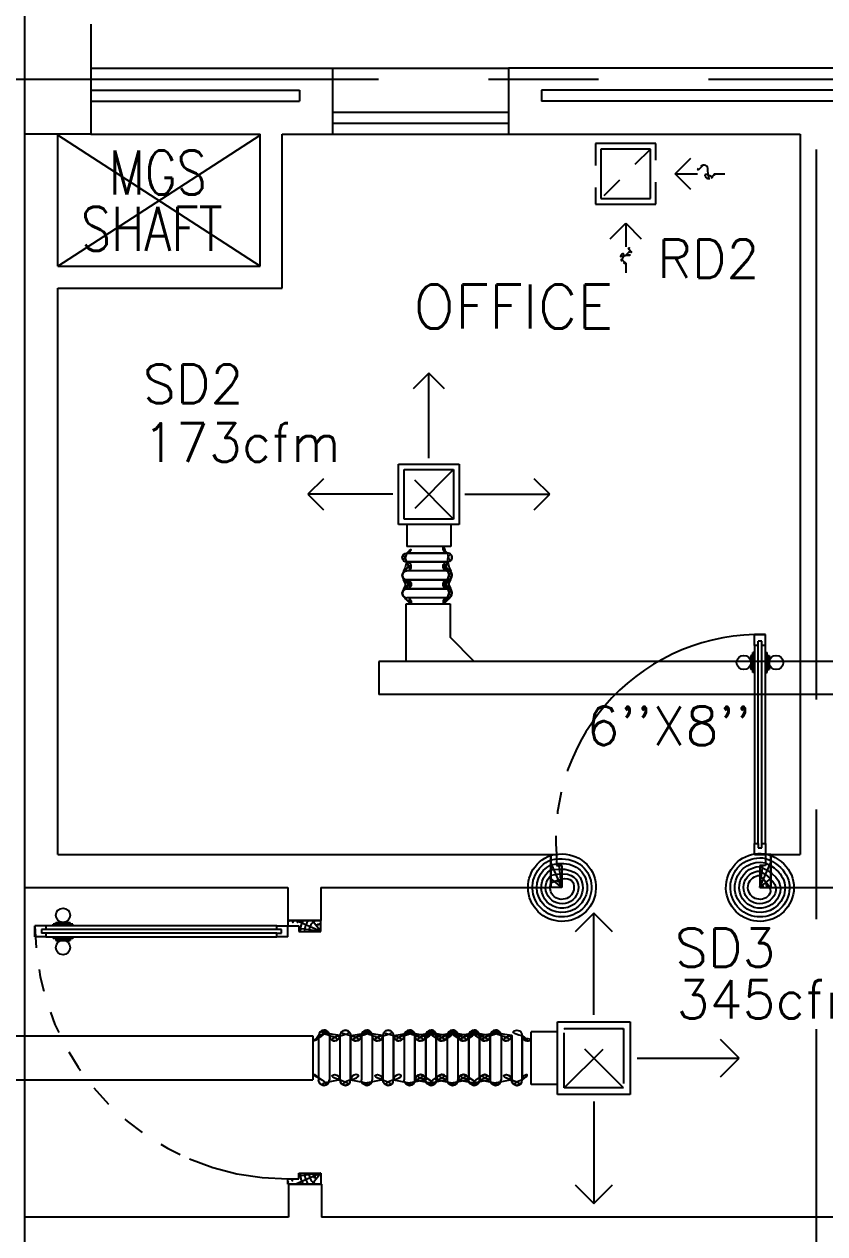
# Model space of a CAD drawing. Extents: x 417866230.2 to 417866327.8, y 43498045.5 to 43498135.4.
# Drawn here: x 417866283.83 to 417866287.47, y 43498116.67 to 43498122.17 of the extents above; entities that cross this region are included whole.
import ezdxf
from ezdxf.enums import TextEntityAlignment as Align

# ---------------------------------------------------------------- set-up
doc = ezdxf.new("R2010")
doc.units = 0
doc.header["$MEASUREMENT"] = 0
doc.linetypes.add('CENTERX2', pattern=[4, 2.5, -0.5, 0.5, -0.5])
doc.linetypes.add('HIDDEN', pattern=[0.375, 0.25, -0.125])
doc.layers.get('0').update_dxf_attribs({"linetype": 'CONTINUOUS'})
for name, color, linetype in [('AXES', 11, 'CENTERX2'), ('COL', 9, 'CONTINUOUS'), ('DOOR', 9, 'CONTINUOUS'), ('DUCT', 6, 'CONTINUOUS'), ('HAT', 12, 'CONTINUOUS'), ('INSUL', 9, 'CONTINUOUS'), ('M-AC-FLEX', 3, 'CONTINUOUS'), ('M-EGU.', 2, 'CONTINUOUS'), ('RM-NAME', 9, 'CONTINUOUS'), ('SCD', 2, 'CONTINUOUS'), ('SHAFT', 9, 'CONTINUOUS'), ('WALL', 4, 'CONTINUOUS'), ('WIN', 9, 'CONTINUOUS')]:
    doc.layers.add(name, color=color, linetype=linetype)
doc.styles.add('ROMANS', font='ROMANS.shx', dxfattribs={"width": 0.6})

# ---------------------------------------------------------------- blocks, each defined once
blk = doc.blocks.new('RM1')
at = {"layer": 'RM-NAME', "style": 'ROMANS'}
for tag, p in [('ROOMNAME1', (0, 323.8)), ('ROOMNAME2', (0, 0))]:
    blk.add_attdef(tag, text='', height=200, dxfattribs=at).set_placement(p, align=Align.MIDDLE)
blk = doc.blocks.new('A$C24ED45A6')
at = {"layer": 'DOOR', "color": 0, "linetype": 'ByBlock'}
for p, q in [((925, 1100), (925, 1150)), ((925, 1150), (975, 1150)), ((975, 1150), (925, 1150)), ((942, 1100), (925, 1100)), ((942, 1100), (942, 1120)), ((958, 1120), (942, 1120)), ((958, 1100), (958, 1120)), ((975, 1100), (958, 1100)), ((975, 1100), (975, 1150)), ((908.8, 1055), (908.8, 990.2)), ((917.8, 1055), (908.8, 1055)), ((917.8, 977.6), (917.8, 1067.6)), ((925, 1067.6), (917.8, 1067.6)), ((917.8, 1055), (917.8, 990.2)), ((975, 1067.6), (982.2, 1067.6)), ((982.2, 977.6), (982.2, 1067.6)), ((982.2, 1055), (982.2, 990.2)), ((982.2, 1055), (991.2, 1055)), ((991.2, 1055), (991.2, 990.2)), ((917.8, 990.2), (908.8, 990.2)), ((982.2, 990.2), (991.2, 990.2)), ((925, 977.6), (917.8, 977.6)), ((975, 977.6), (982.2, 977.6)), ((925, 150), (925, 200)), ((925, 200), (942, 200)), ((942, 200), (942, 180)), ((942, 180), (958, 180)), ((958, 180), (958, 200)), ((958, 200), (975, 200)), ((975, 200), (975, 150)), ((0, 0), (0, 150)), ((0, 150), (25, 150)), ((25, 150), (25, 100)), ((925, 150), (975, 150)), ((1000, 150), (975, 150)), ((975, 150), (975, 100)), ((1000, 150), (1000, 0)), ((25, 100), (50, 100)), ((50, 100), (50, 0)), ((975, 100), (950, 100)), ((950, 100), (950, 0)), ((50, 0), (0, 0)), ((950, 0), (1000, 0))]:
    blk.add_line(p, q, dxfattribs=at)
at = {"layer": 'DOOR', "linetype": 'ByBlock'}
for p, q in [((925, 1100), (925, 200)), ((942, 200), (942, 1100)), ((958, 200), (958, 1100)), ((975, 200), (975, 1100))]:
    blk.add_line(p, q, dxfattribs=at)
at = {"layer": 'DOOR', "color": 9, "linetype": 'ByBlock'}
for p, q in [((50, 0), (0, 113.7)), ((950, 0), (1000, 113.7)), ((50, 0), (36.6, 100)), ((950, 0), (963.4, 100)), ((50, 0), (0, 40.1)), ((950, 0), (1000, 40.1))]:
    blk.add_line(p, q, dxfattribs=at)
at = {"layer": 'DOOR', "color": 0, "linetype": 'ByBlock'}
for centre in [(876.5, 1022.6), (1023.5, 1022.6)]:
    blk.add_circle(centre, 32.4, dxfattribs=at)
at = {"layer": 'DOOR', "linetype": 'HIDDEN', "ltscale": 0.5}
blk.add_arc((950, 222.5), 927.8, 88.456, 184.4816, dxfattribs=at)
at = {"layer": 'DOOR', "color": 9, "linetype": 'ByBlock'}
for centre, radius, start, end in [((50, 0), 154.4, 103.7142, 108.8947), ((50, 0), 134.4, 100.72, 111.8402), ((50, 0), 114.4, 102.6226, 115.9162), ((950, 0), 134.4, 68.1598, 79.28), ((950, 0), 114.4, 64.0838, 77.3774), ((950, 0), 154.4, 71.1053, 76.2858), ((50, 0), 94.4, 90, 121.9818), ((50, 0), 74.4, 90, 132.2236), ((950, 0), 94.4, 58.0182, 90), ((950, 0), 74.4, 47.7764, 90), ((50, 0), 54.4, 90, 156.7926), ((50, 0), 34.4, 90, 180), ((50, 0), 14.4, 90, 180), ((950, 0), 54.4, 23.2074, 90), ((950, 0), 34.4, 0, 90), ((950, 0), 14.4, 0, 90)]:
    blk.add_arc(centre, radius, start, end, dxfattribs=at)
at = {"layer": 'WALL'}
blk.add_line((1000, 0), (1000, 150), dxfattribs=at)
blk = doc.blocks.new('DOOR100')
at = {"layer": 'DOOR', "color": 7, "linetype": 'ByBlock'}
for p, q in [((-75, 1250), (-75, 1300)), ((-75, 1300), (-25, 1300)), ((-25, 1300), (-75, 1300)), ((-58, 1250), (-58, 1270)), ((-42, 1270), (-58, 1270)), ((-42, 1250), (-42, 1270)), ((-25, 1250), (-25, 1300)), ((-82.2, 1127.6), (-82.2, 1217.6)), ((-75, 1217.6), (-82.2, 1217.6)), ((-58, 1250), (-75, 1250)), ((-25, 1250), (-42, 1250)), ((-25, 1217.6), (-17.8, 1217.6)), ((-17.8, 1127.6), (-17.8, 1217.6)), ((-91.2, 1205), (-91.2, 1140.2)), ((-82.2, 1205), (-91.2, 1205)), ((-82.2, 1205), (-82.2, 1140.2)), ((-17.8, 1205), (-17.8, 1140.2)), ((-17.8, 1205), (-8.8, 1205)), ((-8.8, 1205), (-8.8, 1140.2)), ((-82.2, 1140.2), (-91.2, 1140.2)), ((-75, 1127.6), (-82.2, 1127.6)), ((-25, 1127.6), (-17.8, 1127.6)), ((-17.8, 1140.2), (-8.8, 1140.2)), ((-75, 200), (-58, 200)), ((-75, 150), (-75, 200)), ((-58, 200), (-58, 180)), ((-58, 180), (-42, 180)), ((-42, 200), (-25, 200)), ((-42, 180), (-42, 200)), ((-25, 200), (-25, 150)), ((-1200, 0), (-1200, 150)), ((-1200, 150), (-1175, 150)), ((-1200, 150), (-1200, 0)), ((-1150, 0), (-1200, 113.7)), ((-1175, 150), (-1175, 100)), ((-75, 150), (-25, 150)), ((-50, 0), (0, 113.7)), ((0, 150), (-25, 150)), ((-25, 150), (-25, 100)), ((0, 0), (0, 150)), ((0, 150), (0, 0)), ((-1175, 100), (-1150, 100)), ((-1150, 0), (-1163.4, 100)), ((-1150, 100), (-1150, 0)), ((-50, 100), (-50, 0)), ((-50, 0), (-36.6, 100)), ((-25, 100), (-50, 100)), ((-1150, 0), (-1200, 40.1)), ((-1150, 0), (-1200, 0)), ((-50, 0), (0, 40.1)), ((-50, 0), (0, 0))]:
    blk.add_line(p, q, dxfattribs=at)
at = {"layer": 'DOOR', "linetype": 'ByBlock'}
for p, q in [((-75, 1250), (-75, 200)), ((-58, 200), (-58, 1250)), ((-42, 200), (-42, 1250)), ((-25, 200), (-25, 1250))]:
    blk.add_line(p, q, dxfattribs=at)
at = {"layer": 'DOOR', "color": 7, "linetype": 'ByBlock'}
for centre in [(-123.5, 1172.6), (23.5, 1172.6)]:
    blk.add_circle(centre, 32.4, dxfattribs=at)
at = {"layer": 'DOOR', "linetype": 'HIDDEN', "ltscale": 0.5}
blk.add_arc((-25, 150), 1150, 90, 180, dxfattribs=at)
at = {"layer": 'DOOR', "color": 7, "linetype": 'ByBlock'}
for centre, radius, start, end in [((-1150, 0), 154.4, 103.7142, 108.8947), ((-1150, 0), 134.4, 100.72, 111.8402), ((-50, 0), 134.4, 68.1598, 79.28), ((-50, 0), 114.4, 64.0838, 77.3774), ((-50, 0), 154.4, 71.1053, 76.2858), ((-1150, 0), 94.4, 90, 121.9818), ((-1150, 0), 74.4, 90, 132.2236), ((-50, 0), 94.4, 58.0182, 90), ((-50, 0), 74.4, 47.7764, 90), ((-1150, 0), 54.4, 90, 156.7926), ((-1150, 0), 34.4, 90, 180), ((-1150, 0), 14.4, 90, 180), ((-50, 0), 54.4, 23.2074, 90), ((-50, 0), 34.4, 0, 90), ((-50, 0), 14.4, 0, 90)]:
    blk.add_arc(centre, radius, start, end, dxfattribs=at)
blk = doc.blocks.new('9RCD')
at = {"color": 2}
blk.add_line((0, 407), (0, 450), dxfattribs=at)
at = {"layer": 'M-EGU.'}
for p, q in [((0, 225), (0, 331.9)), ((0, 225), (-70.7, 295.7)), ((70.7, 295.7), (0, 225)), ((112.5, 112.5), (-112.5, 112.5)), ((-112.5, 112.5), (-112.5, -112.5)), ((112.5, -112.5), (112.5, 112.5)), ((-295.7, 70.7), (-225, 0)), ((-225, 0), (-326.1, 0)), ((-225, 0), (-295.7, -70.7)), ((-112.5, -112.5), (112.5, -112.5))]:
    blk.add_line(p, q, dxfattribs=at)
at = {"layer": 'M-EGU.', "linetype": 'HIDDEN'}
for p, q in [((137.5, 137.5), (-137.5, 137.5)), ((-137.5, 137.5), (-137.5, -137.5)), ((-112.5, -112.5), (112.5, 112.5)), ((137.5, -137.5), (137.5, 137.5)), ((-137.5, -137.5), (137.5, -137.5))]:
    blk.add_line(p, q, dxfattribs=at)
at = {"layer": 'M-EGU.', "color": 2}
blk.add_line((-405.7, 0), (-450, 0), dxfattribs=at)
blk.add_lwpolyline([(0, 407, -0.187862), (18.4, 395.6, -0.202645), (23.4, 376.1, -0.616915), (-1.7, 368, 0.668708), (-25.3, 358.4, 0.194285), (-18.2, 340.4, 0.186051), (0, 331.9)], format="xyb", dxfattribs=at)
at = {"layer": 'M-EGU.'}
blk.add_lwpolyline([(-405.7, 0, -0.1324), (-394.5, 16.1, -0.15664), (-379.1, 22.4, -0.736612), (-366.5, -9, 0.774232), (-352.6, -39.4, 0.203349), (-331.5, -25.7, 0.193808), (-326.1, 0)], format="xyb", dxfattribs=at)

msp = doc.modelspace()

# ---------------------------------------------------------------- hatches: boundary and pattern name
at = {"layer": 'HAT'}
h = msp.add_hatch(dxfattribs=at)
h.set_pattern_fill('ANSI31', color=256, scale=300, style=0)
h.set_pattern_definition([(45, (0, 0), (-26.5165042945, 26.5165042945), [])])
h.paths.add_polyline_path([(417866284.1369, 43498122.1721), (417866283.8369, 43498122.1721), (417866283.8369, 43498121.9221), (417866284.1369, 43498121.9221)])
h.paths.add_polyline_path([(417866284.1369, 43498121.9221), (417866283.8369, 43498121.9221), (417866283.8369, 43498121.6721), (417866284.1369, 43498121.6721)])

# ---------------------------------------------------------------- linework, layer by layer
at = {"layer": 'AXES'}
for p, q in [((417866283.8369, 43498056.2378), (417866283.8369, 43498134.3653)), ((417866230.9454, 43498121.9221), (417866300.0369, 43498121.9221)), ((417866287.4369, 43498063.1021), (417866287.4369, 43498121.9221))]:
    msp.add_line(p, q, dxfattribs=at)
at = {"layer": 'COL'}
for p, q in [((417866283.8369, 43498121.6721), (417866283.8369, 43498122.1721)), ((417866284.1369, 43498122.1721), (417866284.1369, 43498121.6721)), ((417866284.1369, 43498121.6721), (417866283.8369, 43498121.6721))]:
    msp.add_line(p, q, dxfattribs=at)
at = {"layer": 'DUCT'}
for p, q in [((417866285.5708, 43498119.5363), (417866285.7708, 43498119.5363)), ((417866285.5708, 43498119.2743), (417866285.5708, 43498119.5363)), ((417866285.7708, 43498119.5363), (417866285.7708, 43498119.3842)), ((417866285.8807, 43498119.2743), (417866285.7708, 43498119.3842)), ((417866288.8001, 43498119.2743), (417866285.4466, 43498119.2743)), ((417866285.4466, 43498119.2743), (417866285.4466, 43498119.1243)), ((417866288.8001, 43498119.1243), (417866285.4466, 43498119.1243)), ((417866279.9998, 43498117.5721), (417866285.1472, 43498117.5721)), ((417866285.1472, 43498117.5721), (417866285.1472, 43498117.3721)), ((417866279.9998, 43498117.3721), (417866285.1472, 43498117.3721))]:
    msp.add_line(p, q, dxfattribs=at)
at = {"layer": 'INSUL'}
for p, q in [((417866284.1369, 43498121.8721), (417866285.0869, 43498121.8721)), ((417866285.0869, 43498121.8721), (417866285.0869, 43498121.8221)), ((417866288.7369, 43498121.8721), (417866286.1869, 43498121.8721)), ((417866286.1869, 43498121.8721), (417866286.1869, 43498121.8221)), ((417866284.1369, 43498121.8221), (417866285.0869, 43498121.8221)), ((417866288.7369, 43498121.8221), (417866286.1869, 43498121.8221))]:
    msp.add_line(p, q, dxfattribs=at)
at = {"layer": 'M-AC-FLEX', "color": 11}
for p, q in [((417866285.5737, 43498119.7672), (417866285.7588, 43498119.7672)), ((417866285.5737, 43498119.7672), (417866285.7588, 43498119.7672)), ((417866285.7591, 43498119.7672), (417866285.574, 43498119.7672)), ((417866285.7591, 43498119.7672), (417866285.574, 43498119.7672)), ((417866285.5737, 43498119.7271), (417866285.7588, 43498119.7271)), ((417866285.5737, 43498119.7271), (417866285.7588, 43498119.7271)), ((417866285.7591, 43498119.7271), (417866285.574, 43498119.7271)), ((417866285.7591, 43498119.7271), (417866285.574, 43498119.7271)), ((417866285.5737, 43498119.6457), (417866285.7588, 43498119.6457)), ((417866285.5737, 43498119.6457), (417866285.7588, 43498119.6457)), ((417866285.7591, 43498119.6864), (417866285.574, 43498119.6864)), ((417866285.7591, 43498119.6864), (417866285.574, 43498119.6864)), ((417866285.7591, 43498119.6864), (417866285.574, 43498119.6864)), ((417866285.7591, 43498119.6864), (417866285.574, 43498119.6864)), ((417866285.7591, 43498119.6457), (417866285.574, 43498119.6457)), ((417866285.7591, 43498119.6457), (417866285.574, 43498119.6457)), ((417866285.7591, 43498119.6457), (417866285.574, 43498119.6457)), ((417866285.7591, 43498119.6457), (417866285.574, 43498119.6457)), ((417866285.7591, 43498119.6457), (417866285.574, 43498119.6457)), ((417866285.7591, 43498119.6457), (417866285.574, 43498119.6457)), ((417866285.5737, 43498119.6049), (417866285.7588, 43498119.6049)), ((417866285.5737, 43498119.6049), (417866285.7588, 43498119.6049)), ((417866285.7591, 43498119.6049), (417866285.574, 43498119.6049)), ((417866285.7591, 43498119.6049), (417866285.574, 43498119.6049)), ((417866285.7591, 43498119.6049), (417866285.574, 43498119.6049)), ((417866285.7591, 43498119.6049), (417866285.574, 43498119.6049)), ((417866285.7591, 43498119.6049), (417866285.574, 43498119.6049)), ((417866285.7591, 43498119.6049), (417866285.574, 43498119.6049)), ((417866285.7591, 43498119.5642), (417866285.574, 43498119.5642)), ((417866285.7591, 43498119.5642), (417866285.574, 43498119.5642)), ((417866285.7591, 43498119.5642), (417866285.574, 43498119.5642)), ((417866285.7591, 43498119.5642), (417866285.574, 43498119.5642)), ((417866285.173, 43498117.5736), (417866285.173, 43498117.3715)), ((417866285.173, 43498117.5736), (417866285.173, 43498117.3715)), ((417866285.2219, 43498117.5736), (417866285.2219, 43498117.3715)), ((417866285.2219, 43498117.5736), (417866285.2219, 43498117.3715)), ((417866285.2708, 43498117.371), (417866285.2708, 43498117.5731)), ((417866285.3188, 43498117.5736), (417866285.3188, 43498117.3715)), ((417866285.3188, 43498117.5736), (417866285.3188, 43498117.3715)), ((417866285.3188, 43498117.371), (417866285.3188, 43498117.5731)), ((417866285.3188, 43498117.371), (417866285.3188, 43498117.5731)), ((417866285.3677, 43498117.5736), (417866285.3677, 43498117.3715)), ((417866285.3677, 43498117.5736), (417866285.3677, 43498117.3715)), ((417866285.4165, 43498117.5736), (417866285.4165, 43498117.3715)), ((417866285.4165, 43498117.5736), (417866285.4165, 43498117.3715)), ((417866285.4654, 43498117.5736), (417866285.4654, 43498117.3715)), ((417866285.4654, 43498117.5736), (417866285.4654, 43498117.3715)), ((417866285.4654, 43498117.371), (417866285.4654, 43498117.5731)), ((417866285.4654, 43498117.371), (417866285.4654, 43498117.5731)), ((417866285.5134, 43498117.371), (417866285.5134, 43498117.5731)), ((417866285.5134, 43498117.371), (417866285.5134, 43498117.5731)), ((417866285.5135, 43498117.5736), (417866285.5135, 43498117.3715)), ((417866285.5135, 43498117.5736), (417866285.5135, 43498117.3715)), ((417866285.5623, 43498117.5736), (417866285.5623, 43498117.3715)), ((417866285.5623, 43498117.5736), (417866285.5623, 43498117.3715)), ((417866285.6112, 43498117.5736), (417866285.6112, 43498117.3715)), ((417866285.6112, 43498117.5736), (417866285.6112, 43498117.3715)), ((417866285.6112, 43498117.5736), (417866285.6112, 43498117.3715)), ((417866285.6112, 43498117.371), (417866285.6112, 43498117.5731)), ((417866285.6601, 43498117.5736), (417866285.6601, 43498117.3715)), ((417866285.6601, 43498117.5736), (417866285.6601, 43498117.3715)), ((417866285.6601, 43498117.371), (417866285.6601, 43498117.5731)), ((417866285.7081, 43498117.5736), (417866285.7081, 43498117.3715)), ((417866285.7081, 43498117.371), (417866285.7081, 43498117.5731)), ((417866285.7579, 43498117.5736), (417866285.7579, 43498117.3715)), ((417866285.7579, 43498117.5736), (417866285.7579, 43498117.3715)), ((417866285.7579, 43498117.5736), (417866285.7579, 43498117.3715)), ((417866285.8067, 43498117.5736), (417866285.8067, 43498117.3715)), ((417866285.8067, 43498117.5736), (417866285.8067, 43498117.3715)), ((417866285.8067, 43498117.5736), (417866285.8067, 43498117.3715)), ((417866285.8565, 43498117.5736), (417866285.8565, 43498117.3715)), ((417866285.8565, 43498117.371), (417866285.8565, 43498117.5731)), ((417866285.9045, 43498117.5736), (417866285.9045, 43498117.3715)), ((417866285.9045, 43498117.5736), (417866285.9045, 43498117.3715)), ((417866285.9045, 43498117.371), (417866285.9045, 43498117.5731)), ((417866285.9534, 43498117.5736), (417866285.9534, 43498117.3715)), ((417866285.9534, 43498117.5736), (417866285.9534, 43498117.3715)), ((417866285.9534, 43498117.5736), (417866285.9534, 43498117.3715)), ((417866285.9534, 43498117.371), (417866285.9534, 43498117.5731)), ((417866286.0023, 43498117.5736), (417866286.0023, 43498117.3715)), ((417866286.0023, 43498117.5736), (417866286.0023, 43498117.3715)), ((417866286.0511, 43498117.5736), (417866286.0511, 43498117.3715)), ((417866286.0511, 43498117.5736), (417866286.0511, 43498117.3715)), ((417866286.0511, 43498117.371), (417866286.0511, 43498117.5731)), ((417866286.0511, 43498117.371), (417866286.0511, 43498117.5731)), ((417866286.0983, 43498117.5736), (417866286.0983, 43498117.3715)), ((417866286.0983, 43498117.5736), (417866286.0983, 43498117.3715)), ((417866286.0983, 43498117.371), (417866286.0983, 43498117.5731))]:
    msp.add_line(p, q, dxfattribs=at)
at = {"layer": 'M-AC-FLEX'}
for points in [[(417866285.574, 43498119.7672, 0.999838), (417866285.5733, 43498119.7271)], [(417866285.574, 43498119.7271, -0.999838), (417866285.5733, 43498119.7672)], [(417866285.574, 43498119.7271, -0.999838), (417866285.5733, 43498119.7672)], [(417866285.574, 43498119.7672, 0.999838), (417866285.5733, 43498119.7271)], [(417866285.5737, 43498119.7672, 0.008922), (417866285.573, 43498119.7672)], [(417866285.574, 43498119.7672, -0.00451), (417866285.5737, 43498119.7672, 0.008922), (417866285.573, 43498119.7672)], [(417866285.5733, 43498119.7672, -0.004461), (417866285.5737, 43498119.7672)], [(417866285.5733, 43498119.7672, -0.004461), (417866285.5737, 43498119.7672)], [(417866285.574, 43498119.7672, 0.565567), (417866285.592, 43498119.7971, 0.565567)], [(417866285.7411, 43498119.7971, 0.565567), (417866285.7591, 43498119.7672)], [(417866285.7591, 43498119.7672, -0.565567), (417866285.7411, 43498119.7971, -0.565567)], [(417866285.7584, 43498119.7672, 0.00451), (417866285.7588, 43498119.7672, -1.018005), (417866285.7588, 43498119.7271)], [(417866285.7584, 43498119.7271, -0.00451), (417866285.7588, 43498119.7271, 1.018005), (417866285.7588, 43498119.7672)], [(417866285.574, 43498119.7271, -1), (417866285.574, 43498119.6864, 1), (417866285.574, 43498119.6457)], [(417866285.5923, 43498119.7157, -0.554927), (417866285.574, 43498119.6864, 1), (417866285.574, 43498119.6457)], [(417866285.574, 43498119.7271, 0.00451), (417866285.5737, 43498119.7271, -0.008922), (417866285.573, 43498119.7271)], [(417866285.5737, 43498119.7271, -0.008922), (417866285.573, 43498119.7271)], [(417866285.5733, 43498119.7271, 0.004461), (417866285.5737, 43498119.7271)], [(417866285.5733, 43498119.7271, 0.004461), (417866285.5737, 43498119.7271)], [(417866285.7591, 43498119.6864, -1), (417866285.7591, 43498119.7271)], [(417866285.7591, 43498119.7271, 1), (417866285.7591, 43498119.6864, -1), (417866285.7591, 43498119.6457)], [(417866285.7591, 43498119.6864, -0.554927), (417866285.7408, 43498119.7157, -0.554927)], [(417866285.7408, 43498119.7157, 0.554927), (417866285.7591, 43498119.6864, -1), (417866285.7591, 43498119.6457)], [(417866285.574, 43498119.6049, 1), (417866285.574, 43498119.6457, -1), (417866285.574, 43498119.6864)], [(417866285.5923, 43498119.6163, 0.554927), (417866285.574, 43498119.6457, -1), (417866285.574, 43498119.6864)], [(417866285.574, 43498119.6457, -1), (417866285.574, 43498119.6049, 1), (417866285.574, 43498119.5642)], [(417866285.5923, 43498119.6343, -0.554927), (417866285.574, 43498119.6049, 1), (417866285.574, 43498119.5642)], [(417866285.574, 43498119.6457, -0.314352), (417866285.555, 43498119.6584, -0.314352)], [(417866285.555, 43498119.6584, 0.304577), (417866285.5733, 43498119.6457)], [(417866285.574, 43498119.6457, 0.00451), (417866285.5737, 43498119.6457, -0.008922), (417866285.573, 43498119.6457)], [(417866285.5737, 43498119.6457, -0.008922), (417866285.573, 43498119.6457)], [(417866285.5732, 43498119.6457, 0.001808), (417866285.5733, 43498119.6457)], [(417866285.574, 43498119.6457, -0.01069), (417866285.5732, 43498119.6457, -0.01069)], [(417866285.5733, 43498119.6457, 0.004461), (417866285.5737, 43498119.6457)], [(417866285.5733, 43498119.6457, 0.004461), (417866285.5737, 43498119.6457)], [(417866285.7591, 43498119.6049, -1), (417866285.7591, 43498119.6457, 1), (417866285.7591, 43498119.6864)], [(417866285.7408, 43498119.6163, -0.554927), (417866285.7591, 43498119.6457, 1), (417866285.7591, 43498119.6864)], [(417866285.7591, 43498119.6457, 1), (417866285.7591, 43498119.6049)], [(417866285.7591, 43498119.6457, 0.554927), (417866285.7408, 43498119.6163, 0.554927)], [(417866285.7591, 43498119.6049, -1), (417866285.7591, 43498119.6457)], [(417866285.7591, 43498119.6457, 1), (417866285.7591, 43498119.6049, -1), (417866285.7591, 43498119.5642)], [(417866285.7591, 43498119.6049, -0.554927), (417866285.7408, 43498119.6343, -0.554927)], [(417866285.7408, 43498119.6343, 0.554927), (417866285.7591, 43498119.6049, -1), (417866285.7591, 43498119.5642)], [(417866285.7584, 43498119.6457, -0.00451), (417866285.7588, 43498119.6457, 0.314382), (417866285.7778, 43498119.6584, 0.314382)], [(417866285.7595, 43498119.6457, -0.008975), (417866285.7588, 43498119.6457)], [(417866285.7591, 43498119.6864, -1), (417866285.7591, 43498119.6457)], [(417866285.7591, 43498119.6457, 1), (417866285.7591, 43498119.6864)], [(417866285.7591, 43498119.6457, 1), (417866285.7591, 43498119.6864)], [(417866285.7591, 43498119.6864, -1), (417866285.7591, 43498119.6457)], [(417866285.5923, 43498119.5349, 0.554927), (417866285.574, 43498119.5642, -1), (417866285.574, 43498119.6049)], [(417866285.593, 43498119.5363, 0.530339), (417866285.574, 43498119.5642, -1), (417866285.574, 43498119.6049)], [(417866285.574, 43498119.6049, 0.314352), (417866285.555, 43498119.5922, 0.314352)], [(417866285.555, 43498119.5922, -0.304577), (417866285.5733, 43498119.6049)], [(417866285.574, 43498119.6049, -0.00451), (417866285.5737, 43498119.6049, 0.008922), (417866285.573, 43498119.6049)], [(417866285.5737, 43498119.6049, 0.008922), (417866285.573, 43498119.6049)], [(417866285.5732, 43498119.6049, -0.001808), (417866285.5733, 43498119.6049)], [(417866285.574, 43498119.6049, 0.01069), (417866285.5732, 43498119.6049, 0.01069)], [(417866285.5733, 43498119.6049, -0.004461), (417866285.5737, 43498119.6049)], [(417866285.5733, 43498119.6049, -0.004461), (417866285.5737, 43498119.6049)], [(417866285.7408, 43498119.5349, -0.554927), (417866285.7591, 43498119.5642, 1), (417866285.7591, 43498119.6049)], [(417866285.7402, 43498119.5363, -0.530339), (417866285.7591, 43498119.5642, 1), (417866285.7591, 43498119.6049)], [(417866285.7584, 43498119.6049, 0.00451), (417866285.7588, 43498119.6049, -0.314382), (417866285.7778, 43498119.5922, -0.314382)], [(417866285.7595, 43498119.6049, 0.008975), (417866285.7588, 43498119.6049)], [(417866285.7591, 43498119.5642, 1), (417866285.7591, 43498119.6049)], [(417866285.7591, 43498119.6049, -1), (417866285.7591, 43498119.5642)], [(417866285.7591, 43498119.6049, -1), (417866285.7591, 43498119.5642)], [(417866285.7591, 43498119.5642, 1), (417866285.7591, 43498119.6049)], [(417866285.7591, 43498119.5642, 0.554927), (417866285.7408, 43498119.5349, 0.554927)], [(417866285.7591, 43498119.5642, 0.530339), (417866285.7402, 43498119.5363, 0.530339)], [(417866285.1472, 43498117.5492, 0.430925), (417866285.173, 43498117.5736, -1), (417866285.2219, 43498117.5736)], [(417866285.173, 43498117.5736, -0.430925), (417866285.1472, 43498117.5492, -0.430925)], [(417866285.1472, 43498117.5492, 0.012574), (417866285.1484, 43498117.5491)], [(417866285.173, 43498117.5736, -1), (417866285.2219, 43498117.5736)], [(417866285.2707, 43498117.5736, -1), (417866285.2219, 43498117.5736, 1), (417866285.173, 43498117.5736)], [(417866285.2219, 43498117.5736, 1), (417866285.173, 43498117.5736)], [(417866285.2219, 43498117.5736, 1), (417866285.2707, 43498117.5736)], [(417866285.3188, 43498117.5727, -0.00451), (417866285.3188, 43498117.5731, 1.018005), (417866285.2708, 43498117.5731)], [(417866285.2707, 43498117.5727, 0.00451), (417866285.2708, 43498117.5731, -1.018005), (417866285.3188, 43498117.5731)], [(417866285.3188, 43498117.5736, 1), (417866285.3677, 43498117.5736, -1), (417866285.4165, 43498117.5736)], [(417866285.3677, 43498117.5736, -1), (417866285.3188, 43498117.5736)], [(417866285.4165, 43498117.5736, 1), (417866285.3677, 43498117.5736)], [(417866285.3677, 43498117.5736, -1), (417866285.4165, 43498117.5736)], [(417866285.4654, 43498117.5736, -1), (417866285.4165, 43498117.5736, 1), (417866285.3677, 43498117.5736)], [(417866285.4165, 43498117.5736, 1), (417866285.4654, 43498117.5736)], [(417866285.4654, 43498117.5736, -0.412332), (417866285.4411, 43498117.5491, -0.412332)], [(417866285.4654, 43498117.5727, 0.00451), (417866285.4654, 43498117.5731, -1.018005), (417866285.5134, 43498117.5731)], [(417866285.5135, 43498117.5727, -0.00451), (417866285.5134, 43498117.5731, 1.018005), (417866285.4654, 43498117.5731)], [(417866285.5135, 43498117.5736, 1), (417866285.5623, 43498117.5736, -1), (417866285.6112, 43498117.5736)], [(417866285.5623, 43498117.5736, -1), (417866285.5135, 43498117.5736)], [(417866285.5135, 43498117.5736, 0.412332), (417866285.5377, 43498117.5491, 0.412332)], [(417866285.5623, 43498117.5736, -1), (417866285.6112, 43498117.5736)], [(417866285.6601, 43498117.5736, -1), (417866285.6112, 43498117.5736, 1), (417866285.5623, 43498117.5736)], [(417866285.6112, 43498117.5736, 1), (417866285.5623, 43498117.5736)], [(417866285.6112, 43498117.5736, 1), (417866285.6601, 43498117.5736, -1), (417866285.709, 43498117.5736)], [(417866285.6112, 43498117.5736, 1), (417866285.6601, 43498117.5736)], [(417866285.6601, 43498117.5736, -1), (417866285.6112, 43498117.5736)], [(417866285.638, 43498117.5492, 0.385802), (417866285.6601, 43498117.5736, -1), (417866285.709, 43498117.5736)], [(417866285.6601, 43498117.5736, -0.385802), (417866285.638, 43498117.5492, -0.385802)], [(417866285.709, 43498117.5736, 1), (417866285.6601, 43498117.5736)], [(417866285.6601, 43498117.5736, -1), (417866285.709, 43498117.5736)], [(417866285.731, 43498117.5492, -0.385802), (417866285.709, 43498117.5736, 1), (417866285.6601, 43498117.5736)], [(417866285.6601, 43498117.5736, -1), (417866285.709, 43498117.5736)], [(417866285.7579, 43498117.5736, -1), (417866285.709, 43498117.5736, 1), (417866285.6601, 43498117.5736)], [(417866285.709, 43498117.5736, 1), (417866285.6601, 43498117.5736)], [(417866285.709, 43498117.5736, 1), (417866285.7579, 43498117.5736, -1), (417866285.8067, 43498117.5736)], [(417866285.709, 43498117.5736, 0.385802), (417866285.731, 43498117.5492, 0.385802)], [(417866285.7579, 43498117.5736, -1), (417866285.709, 43498117.5736)], [(417866285.709, 43498117.5736, 1), (417866285.7579, 43498117.5736)], [(417866285.7337, 43498117.5491, 0.411171), (417866285.7579, 43498117.5736, -1), (417866285.8067, 43498117.5736)], [(417866285.7579, 43498117.5736, -0.41117), (417866285.7337, 43498117.5491, -0.41117)], [(417866285.8067, 43498117.5736, 1), (417866285.7579, 43498117.5736)], [(417866285.7579, 43498117.5736, -1), (417866285.8067, 43498117.5736)], [(417866285.8309, 43498117.5491, -0.411171), (417866285.8067, 43498117.5736, 1), (417866285.7579, 43498117.5736)], [(417866285.7579, 43498117.5736, -1), (417866285.8067, 43498117.5736)], [(417866285.8556, 43498117.5736, -1), (417866285.8067, 43498117.5736, 1), (417866285.7579, 43498117.5736)], [(417866285.8067, 43498117.5736, 1), (417866285.7579, 43498117.5736)], [(417866285.8067, 43498117.5736, 1), (417866285.8556, 43498117.5736, -1), (417866285.9045, 43498117.5736)], [(417866285.8067, 43498117.5736, 0.41117), (417866285.8309, 43498117.5491, 0.41117)], [(417866285.8067, 43498117.5736, 1), (417866285.8556, 43498117.5736)], [(417866285.8556, 43498117.5736, -1), (417866285.8067, 43498117.5736)], [(417866285.8336, 43498117.5492, 0.385802), (417866285.8556, 43498117.5736, -1), (417866285.9045, 43498117.5736)], [(417866285.8556, 43498117.5736, -0.385802), (417866285.8336, 43498117.5492, -0.385802)], [(417866285.8556, 43498117.5736, -1), (417866285.9045, 43498117.5736)], [(417866285.9534, 43498117.5736, -1), (417866285.9045, 43498117.5736, 1), (417866285.8556, 43498117.5736)], [(417866285.9045, 43498117.5736, 1), (417866285.8556, 43498117.5736)], [(417866285.9045, 43498117.5736, 1), (417866285.8556, 43498117.5736)], [(417866285.8556, 43498117.5736, -1), (417866285.9045, 43498117.5736)], [(417866285.9265, 43498117.5492, -0.385802), (417866285.9045, 43498117.5736, 1), (417866285.8556, 43498117.5736)], [(417866285.9045, 43498117.5736, 1), (417866285.9534, 43498117.5736, -1), (417866286.0023, 43498117.5736)], [(417866285.9534, 43498117.5736, -1), (417866285.9045, 43498117.5736)], [(417866285.9045, 43498117.5736, 1), (417866285.9534, 43498117.5736)], [(417866285.9045, 43498117.5736, 0.385802), (417866285.9265, 43498117.5492, 0.385802)], [(417866286.0023, 43498117.5736, 1), (417866285.9534, 43498117.5736)], [(417866285.9534, 43498117.5736, -1), (417866286.0023, 43498117.5736)], [(417866286.0511, 43498117.5736, -1), (417866286.0023, 43498117.5736, 1), (417866285.9534, 43498117.5736)], [(417866286.0023, 43498117.5736, 1), (417866286.0511, 43498117.5736)], [(417866286.0511, 43498117.5736, -0.412332), (417866286.0269, 43498117.5491, -0.412332)], [(417866286.0983, 43498117.5727, -0.00451), (417866286.0983, 43498117.5731, 1.036531), (417866286.0511, 43498117.5731)], [(417866286.1395, 43498117.5557, -0.656825), (417866286.0983, 43498117.5736)], [(417866286.0983, 43498117.5736, 0.656823), (417866286.1395, 43498117.5557, 0.656823)], [(417866286.0983, 43498117.5736, 0.412332), (417866286.1226, 43498117.5491, 0.412332)], [(417866285.1472, 43498117.3959, -0.012574), (417866285.1484, 43498117.3959)], [(417866285.1472, 43498117.3959, -0.430925), (417866285.173, 43498117.3715, 1), (417866285.2219, 43498117.3715)], [(417866285.2707, 43498117.3715, 1), (417866285.2219, 43498117.3715, -1), (417866285.173, 43498117.3715)], [(417866285.3188, 43498117.3715, -1), (417866285.3677, 43498117.3715, 1), (417866285.4165, 43498117.3715)], [(417866285.4654, 43498117.3715, 1), (417866285.4165, 43498117.3715, -1), (417866285.3677, 43498117.3715)], [(417866285.4654, 43498117.3715, 0.412332), (417866285.4411, 43498117.3959, 0.412332)], [(417866285.5135, 43498117.3715, -1), (417866285.5623, 43498117.3715, 1), (417866285.6112, 43498117.3715)], [(417866285.5135, 43498117.3715, -0.412332), (417866285.5377, 43498117.3959, -0.412332)], [(417866285.6601, 43498117.3715, 1), (417866285.6112, 43498117.3715, -1), (417866285.5623, 43498117.3715)], [(417866285.6112, 43498117.3715, -1), (417866285.6601, 43498117.3715, 1), (417866285.709, 43498117.3715)], [(417866285.638, 43498117.3958, -0.385802), (417866285.6601, 43498117.3715, 1), (417866285.709, 43498117.3715)], [(417866285.7579, 43498117.3715, 1), (417866285.709, 43498117.3715, -1), (417866285.6601, 43498117.3715)], [(417866285.731, 43498117.3958, 0.385802), (417866285.709, 43498117.3715, -1), (417866285.6601, 43498117.3715)], [(417866285.709, 43498117.3715, -1), (417866285.7579, 43498117.3715, 1), (417866285.8067, 43498117.3715)], [(417866285.7337, 43498117.3959, -0.283155), (417866285.7558, 43498117.383)], [(417866285.8556, 43498117.3715, 1), (417866285.8067, 43498117.3715, -1), (417866285.7579, 43498117.3715)], [(417866285.8067, 43498117.3715, -1), (417866285.8556, 43498117.3715, 1), (417866285.9045, 43498117.3715)], [(417866285.8309, 43498117.3959, 0.283155), (417866285.8088, 43498117.383)], [(417866285.8336, 43498117.3958, -0.385802), (417866285.8556, 43498117.3715, 1), (417866285.9045, 43498117.3715)], [(417866285.9534, 43498117.3715, 1), (417866285.9045, 43498117.3715, -1), (417866285.8556, 43498117.3715)], [(417866285.9265, 43498117.3958, 0.385802), (417866285.9045, 43498117.3715, -1), (417866285.8556, 43498117.3715)], [(417866285.9045, 43498117.3715, -1), (417866285.9534, 43498117.3715, 1), (417866286.0023, 43498117.3715)], [(417866286.0511, 43498117.3715, 1), (417866286.0023, 43498117.3715, -1), (417866285.9534, 43498117.3715)], [(417866286.0503, 43498117.3715, 1), (417866286.0014, 43498117.3715, -0.031195), (417866286.0012, 43498117.3684, -0.031195)], [(417866286.0503, 43498117.3715, 0.412332), (417866286.026, 43498117.3959, 0.412332)], [(417866286.0511, 43498117.3715, 0.412332), (417866286.0269, 43498117.3959, 0.412332)], [(417866286.0983, 43498117.3715, -0.656823), (417866286.1395, 43498117.3893, -0.656823)], [(417866286.0983, 43498117.3715, -0.412332), (417866286.1226, 43498117.3959, -0.412332)], [(417866286.0992, 43498117.3715, -0.412332), (417866286.1234, 43498117.3959, -0.412332)], [(417866286.0992, 43498117.3715, -0.640108), (417866286.1395, 43498117.39, -0.640108)], [(417866285.2707, 43498117.3715, -0.00451), (417866285.2708, 43498117.371, 0.008922), (417866285.2708, 43498117.3702)], [(417866285.3188, 43498117.3715, -0.999838), (417866285.2707, 43498117.3706)], [(417866285.2707, 43498117.3715, 0.999838), (417866285.3188, 43498117.3706)], [(417866285.2707, 43498117.3715, 0.999838), (417866285.3188, 43498117.3706)], [(417866285.3188, 43498117.3715, -0.999838), (417866285.2707, 43498117.3706)], [(417866285.2707, 43498117.3706, -0.004461), (417866285.2708, 43498117.371)], [(417866285.2707, 43498117.3706, -0.004461), (417866285.2708, 43498117.371)], [(417866285.2708, 43498117.371, 0.008922), (417866285.2708, 43498117.3702)], [(417866285.3188, 43498117.3715, 0.00451), (417866285.3188, 43498117.371, -0.008922), (417866285.3188, 43498117.3702)], [(417866285.3188, 43498117.3706, 0.004461), (417866285.3188, 43498117.371)], [(417866285.3188, 43498117.371, -0.008922), (417866285.3188, 43498117.3702)], [(417866285.3188, 43498117.3706, 0.004461), (417866285.3188, 43498117.371)], [(417866285.4654, 43498117.3715, 0.999838), (417866285.5135, 43498117.3706)], [(417866285.5135, 43498117.3715, -0.999838), (417866285.4654, 43498117.3706)], [(417866285.4654, 43498117.3715, -0.00451), (417866285.4654, 43498117.371, 0.008922), (417866285.4654, 43498117.3702)], [(417866285.5135, 43498117.3715, -0.999838), (417866285.4654, 43498117.3706)], [(417866285.4654, 43498117.3715, 0.999838), (417866285.5135, 43498117.3706)], [(417866285.4654, 43498117.3706, -0.004461), (417866285.4654, 43498117.371)], [(417866285.4654, 43498117.371, 0.008922), (417866285.4654, 43498117.3702)], [(417866285.4654, 43498117.3706, -0.004461), (417866285.4654, 43498117.371)], [(417866285.5135, 43498117.3715, 0.00451), (417866285.5134, 43498117.371, -0.008922), (417866285.5134, 43498117.3702)], [(417866285.5135, 43498117.3706, 0.004461), (417866285.5134, 43498117.371)], [(417866285.5135, 43498117.3706, 0.004461), (417866285.5134, 43498117.371)], [(417866285.5134, 43498117.371, -0.008922), (417866285.5134, 43498117.3702)], [(417866285.6112, 43498117.3715, 0.00451), (417866285.6112, 43498117.371, -0.008922), (417866285.6112, 43498117.3702)], [(417866285.6112, 43498117.3706, 0.004461), (417866285.6112, 43498117.371)], [(417866285.6601, 43498117.3715, -0.00451), (417866285.6601, 43498117.371, 0.008922), (417866285.6601, 43498117.3702)], [(417866285.6601, 43498117.3706, -0.004461), (417866285.6601, 43498117.371)], [(417866285.709, 43498117.3715, 0.00451), (417866285.709, 43498117.371, -0.008922), (417866285.709, 43498117.3702)], [(417866285.709, 43498117.3706, 0.004461), (417866285.709, 43498117.371)], [(417866285.7579, 43498117.3715, -0.00451), (417866285.7579, 43498117.371, 0.008922), (417866285.7579, 43498117.3702)], [(417866285.7579, 43498117.3706, -0.004461), (417866285.7579, 43498117.371)], [(417866285.8067, 43498117.3715, 0.00451), (417866285.8067, 43498117.371, -0.008922), (417866285.8067, 43498117.3702)], [(417866285.8067, 43498117.3706, 0.004461), (417866285.8067, 43498117.371)], [(417866285.8556, 43498117.3715, -0.00451), (417866285.8556, 43498117.371, 0.008922), (417866285.8556, 43498117.3702)], [(417866285.8556, 43498117.3706, -0.004461), (417866285.8556, 43498117.371)], [(417866285.9045, 43498117.3715, 0.00451), (417866285.9045, 43498117.371, -0.008922), (417866285.9045, 43498117.3702)], [(417866285.9045, 43498117.3706, 0.004461), (417866285.9045, 43498117.371)], [(417866285.9534, 43498117.3715, -0.00451), (417866285.9534, 43498117.371, 0.008922), (417866285.9534, 43498117.3702)], [(417866285.9534, 43498117.3706, -0.004461), (417866285.9534, 43498117.371)], [(417866286.0503, 43498117.3715, 0.999838), (417866286.0983, 43498117.3706)], [(417866286.0983, 43498117.3715, -0.999838), (417866286.0503, 43498117.3706)], [(417866286.0503, 43498117.3715, -0.00451), (417866286.0503, 43498117.371, 0.008922), (417866286.0503, 43498117.3702)], [(417866286.0983, 43498117.3715, -0.999838), (417866286.0503, 43498117.3706)], [(417866286.0503, 43498117.3715, 0.999838), (417866286.0983, 43498117.3706)], [(417866286.0503, 43498117.3706, -0.004461), (417866286.0503, 43498117.371)], [(417866286.0503, 43498117.371, 0.008922), (417866286.0503, 43498117.3702)], [(417866286.0503, 43498117.3706, -0.004461), (417866286.0503, 43498117.371)], [(417866286.0511, 43498117.3715, -0.00451), (417866286.0511, 43498117.371, 0.008922), (417866286.0511, 43498117.3702)], [(417866286.0992, 43498117.3715, -0.999838), (417866286.0511, 43498117.3706)], [(417866286.0511, 43498117.3715, 0.999838), (417866286.0992, 43498117.3706)], [(417866286.0511, 43498117.3715, 0.999838), (417866286.0992, 43498117.3706)], [(417866286.0992, 43498117.3715, -0.999838), (417866286.0511, 43498117.3706)], [(417866286.0511, 43498117.3706, -0.004461), (417866286.0511, 43498117.371)], [(417866286.0511, 43498117.3706, -0.004461), (417866286.0511, 43498117.371)], [(417866286.0511, 43498117.371, 0.008922), (417866286.0511, 43498117.3702)], [(417866286.0983, 43498117.3715, 0.00451), (417866286.0983, 43498117.371, -0.008922), (417866286.0983, 43498117.3702)], [(417866286.0983, 43498117.3706, 0.004461), (417866286.0983, 43498117.371)], [(417866286.0983, 43498117.3706, 0.004461), (417866286.0983, 43498117.371)], [(417866286.0983, 43498117.371, -0.008922), (417866286.0983, 43498117.3702)], [(417866286.0992, 43498117.3715, 0.00451), (417866286.0992, 43498117.371, -0.008922), (417866286.0992, 43498117.3702)], [(417866286.0992, 43498117.3706, 0.004461), (417866286.0992, 43498117.371)], [(417866286.0992, 43498117.371, -0.008922), (417866286.0992, 43498117.3702)], [(417866286.0992, 43498117.3706, 0.004461), (417866286.0992, 43498117.371)]]:
    msp.add_lwpolyline(points, format="xyb", dxfattribs=at)
at = {"layer": 'M-EGU.'}
for p, q in [((417866285.6743, 43498120.5846), (417866285.6036, 43498120.5139)), ((417866285.745, 43498120.5139), (417866285.6743, 43498120.5846)), ((417866285.6743, 43498120.1984), (417866285.6743, 43498120.5846)), ((417866285.5368, 43498120.1721), (417866285.8118, 43498120.1721)), ((417866285.5368, 43498119.8971), (417866285.5368, 43498120.1721)), ((417866285.8118, 43498120.1721), (417866285.8118, 43498119.8971)), ((417866285.195, 43498120.1053), (417866285.1243, 43498120.0346)), ((417866286.2243, 43498120.0346), (417866286.1536, 43498120.1053)), ((417866285.1243, 43498120.0346), (417866285.195, 43498119.9639)), ((417866285.5105, 43498120.0346), (417866285.1243, 43498120.0346)), ((417866285.8381, 43498120.0346), (417866286.2243, 43498120.0346)), ((417866286.1536, 43498119.9639), (417866286.2243, 43498120.0346)), ((417866285.8118, 43498119.8971), (417866285.5368, 43498119.8971)), ((417866285.5743, 43498119.8971), (417866285.5743, 43498119.7971)), ((417866285.7743, 43498119.8971), (417866285.7743, 43498119.7971)), ((417866285.7743, 43498119.7971), (417866285.5743, 43498119.7971)), ((417866286.4245, 43498118.1306), (417866286.3396, 43498118.0458)), ((417866286.4245, 43498117.6672), (417866286.4245, 43498118.1306)), ((417866286.5093, 43498118.0458), (417866286.4245, 43498118.1306)), ((417866286.2595, 43498117.3056), (417866286.2595, 43498117.6356)), ((417866286.2595, 43498117.6356), (417866286.5895, 43498117.6356)), ((417866286.5895, 43498117.6356), (417866286.5895, 43498117.3056)), ((417866286.1395, 43498117.3506), (417866286.1395, 43498117.5906)), ((417866286.2595, 43498117.5906), (417866286.1395, 43498117.5906)), ((417866287.0845, 43498117.4706), (417866286.9996, 43498117.5555)), ((417866286.6211, 43498117.4706), (417866287.0845, 43498117.4706)), ((417866286.9996, 43498117.3858), (417866287.0845, 43498117.4706)), ((417866286.2595, 43498117.3506), (417866286.1395, 43498117.3506)), ((417866286.5895, 43498117.3056), (417866286.2595, 43498117.3056)), ((417866286.4245, 43498117.274), (417866286.4245, 43498116.8106)), ((417866286.3396, 43498116.8955), (417866286.4245, 43498116.8106)), ((417866286.4245, 43498116.8106), (417866286.5093, 43498116.8955))]:
    msp.add_line(p, q, dxfattribs=at)
at = {"layer": 'M-EGU.', "linetype": 'HIDDEN'}
for p, q in [((417866285.5618, 43498120.1471), (417866285.7868, 43498120.1471)), ((417866285.7868, 43498119.9221), (417866285.5618, 43498120.1471)), ((417866285.7868, 43498120.1471), (417866285.5618, 43498119.9221)), ((417866285.5618, 43498119.9221), (417866285.5618, 43498120.1471)), ((417866285.7868, 43498120.1471), (417866285.7868, 43498119.9221)), ((417866285.7868, 43498119.9221), (417866285.5618, 43498119.9221)), ((417866286.2895, 43498117.3356), (417866286.2895, 43498117.6056)), ((417866286.2895, 43498117.3356), (417866286.5595, 43498117.6056)), ((417866286.5595, 43498117.3356), (417866286.2895, 43498117.6056)), ((417866286.2895, 43498117.6056), (417866286.5595, 43498117.6056)), ((417866286.5595, 43498117.6056), (417866286.5595, 43498117.3356)), ((417866286.5595, 43498117.3356), (417866286.2895, 43498117.3356))]:
    msp.add_line(p, q, dxfattribs=at)
at = {"layer": 'SHAFT', "linetype": 'ByBlock'}
for p, q in [((417866284.9069, 43498121.0721), (417866283.9869, 43498121.6681)), ((417866283.9869, 43498121.0721), (417866284.9069, 43498121.6681))]:
    msp.add_line(p, q, dxfattribs=at)
at = {"layer": 'WALL'}
for p, q in [((417866284.1369, 43498121.9721), (417866285.2369, 43498121.9721)), ((417866285.2369, 43498121.9721), (417866285.2369, 43498121.6721)), ((417866285.2369, 43498121.9721), (417866285.2369, 43498121.6721)), ((417866288.8869, 43498121.9721), (417866286.0369, 43498121.9721)), ((417866286.0369, 43498121.9721), (417866286.0369, 43498121.6721)), ((417866286.0369, 43498121.9721), (417866286.0369, 43498121.6721)), ((417866283.8369, 43498118.2471), (417866283.8369, 43498121.6721)), ((417866283.9869, 43498121.0721), (417866283.9869, 43498121.6721)), ((417866284.1369, 43498121.6721), (417866284.9069, 43498121.6721)), ((417866284.9069, 43498121.0721), (417866284.9069, 43498121.6721)), ((417866285.0069, 43498120.9721), (417866285.0069, 43498121.6721)), ((417866285.0069, 43498121.6721), (417866285.2369, 43498121.6721)), ((417866286.0369, 43498121.6721), (417866287.3619, 43498121.6721)), ((417866287.3619, 43498121.6721), (417866287.3619, 43498118.3971)), ((417866283.9869, 43498121.0721), (417866284.9069, 43498121.0721)), ((417866283.9869, 43498118.3971), (417866283.9869, 43498120.9721)), ((417866283.9869, 43498120.9721), (417866285.0069, 43498120.9721)), ((417866283.9869, 43498118.3971), (417866286.2295, 43498118.3971)), ((417866286.2295, 43498118.3971), (417866286.2295, 43498118.2471)), ((417866287.2295, 43498118.3971), (417866287.2295, 43498118.2471)), ((417866287.2295, 43498118.3971), (417866287.3619, 43498118.3971)), ((417866283.8369, 43498118.2471), (417866285.0332, 43498118.2471)), ((417866285.0332, 43498118.2471), (417866285.0336, 43498118.0971)), ((417866285.1832, 43498118.2474), (417866285.1836, 43498118.0971)), ((417866285.1832, 43498118.2471), (417866286.2295, 43498118.2471)), ((417866287.2295, 43498118.2471), (417866287.6619, 43498118.2471)), ((417866285.0336, 43498118.0971), (417866285.1836, 43498118.0971)), ((417866285.1865, 43498116.8971), (417866285.0365, 43498116.8971)), ((417866285.0365, 43498116.8971), (417866285.0369, 43498116.7471)), ((417866285.1865, 43498116.8971), (417866285.1869, 43498116.7471)), ((417866285.0369, 43498116.7471), (417866283.8369, 43498116.7471)), ((417866291.2869, 43498116.7471), (417866285.1869, 43498116.7471))]:
    msp.add_line(p, q, dxfattribs=at)
at = {"layer": 'WIN'}
for p, q in [((417866285.2369, 43498121.9721), (417866286.0369, 43498121.9721)), ((417866285.2369, 43498121.7721), (417866286.0369, 43498121.7721)), ((417866285.2369, 43498121.7221), (417866286.0369, 43498121.7221)), ((417866285.2369, 43498121.6721), (417866286.0369, 43498121.6721))]:
    msp.add_line(p, q, dxfattribs=at)

# ---------------------------------------------------------------- block references
at = {"layer": 'DOOR', "xscale": 0.001000000047497451, "yscale": 0.0009999999892897904, "zscale": 0.001}
msp.add_blockref('A$C24ED45A6', (417866286.2295, 43498118.2471), dxfattribs=at)
at = {"layer": 'DOOR', "xscale": 0.0009999999892897904, "yscale": 0.0009999999892897904, "zscale": 0.001, "rotation": 90}
msp.add_blockref('DOOR100', (417866285.1836, 43498118.0971), dxfattribs=at)
at = {"layer": 'HAT'}
ref = msp.add_blockref('RM1', (417866286.0582, 43498120.888), dxfattribs=dict(at, xscale=0.001000000047497451, yscale=0.0009999999892897904, zscale=0.001))
ref.add_attrib('ROOMNAME2', 'OFFICE', dxfattribs={"layer": 'RM-NAME', "height": 0.2, "style": 'ROMANS'}).set_placement((417866286.0582, 43498120.888), align=Align.MIDDLE)
at = {"layer": 'M-EGU.', "xscale": 0.001, "yscale": 0.001, "zscale": 0.001, "rotation": 180}
msp.add_blockref('9RCD', (417866286.5692, 43498121.4919), dxfattribs=at)

# ---------------------------------------------------------------- texts
at = {"layer": 'RM-NAME', "style": 'ROMANS', "width": 0.8}
for s, p in [('MGS', (417866284.4419, 43498121.4977)), ('SHAFT', (417866284.4151, 43498121.242))]:
    msp.add_text(s, height=0.2, dxfattribs=at).set_placement(p, align=Align.MIDDLE)
at = {"layer": 'SCD', "style": 'ROMANS'}
for s, p in [('RD2', (417866286.7124, 43498121.0183)), ('SD2', (417866284.3738, 43498120.4493)), ('173cfm', (417866284.3738, 43498120.1824)), ("6''X8''", (417866286.3909, 43498118.8945)), ('SD3', (417866286.7926, 43498117.8854)), ('345cfm', (417866286.8006, 43498117.6504))]:
    msp.add_text(s, height=0.175, dxfattribs=at).set_placement(p)

doc.saveas('drawing.dxf')
